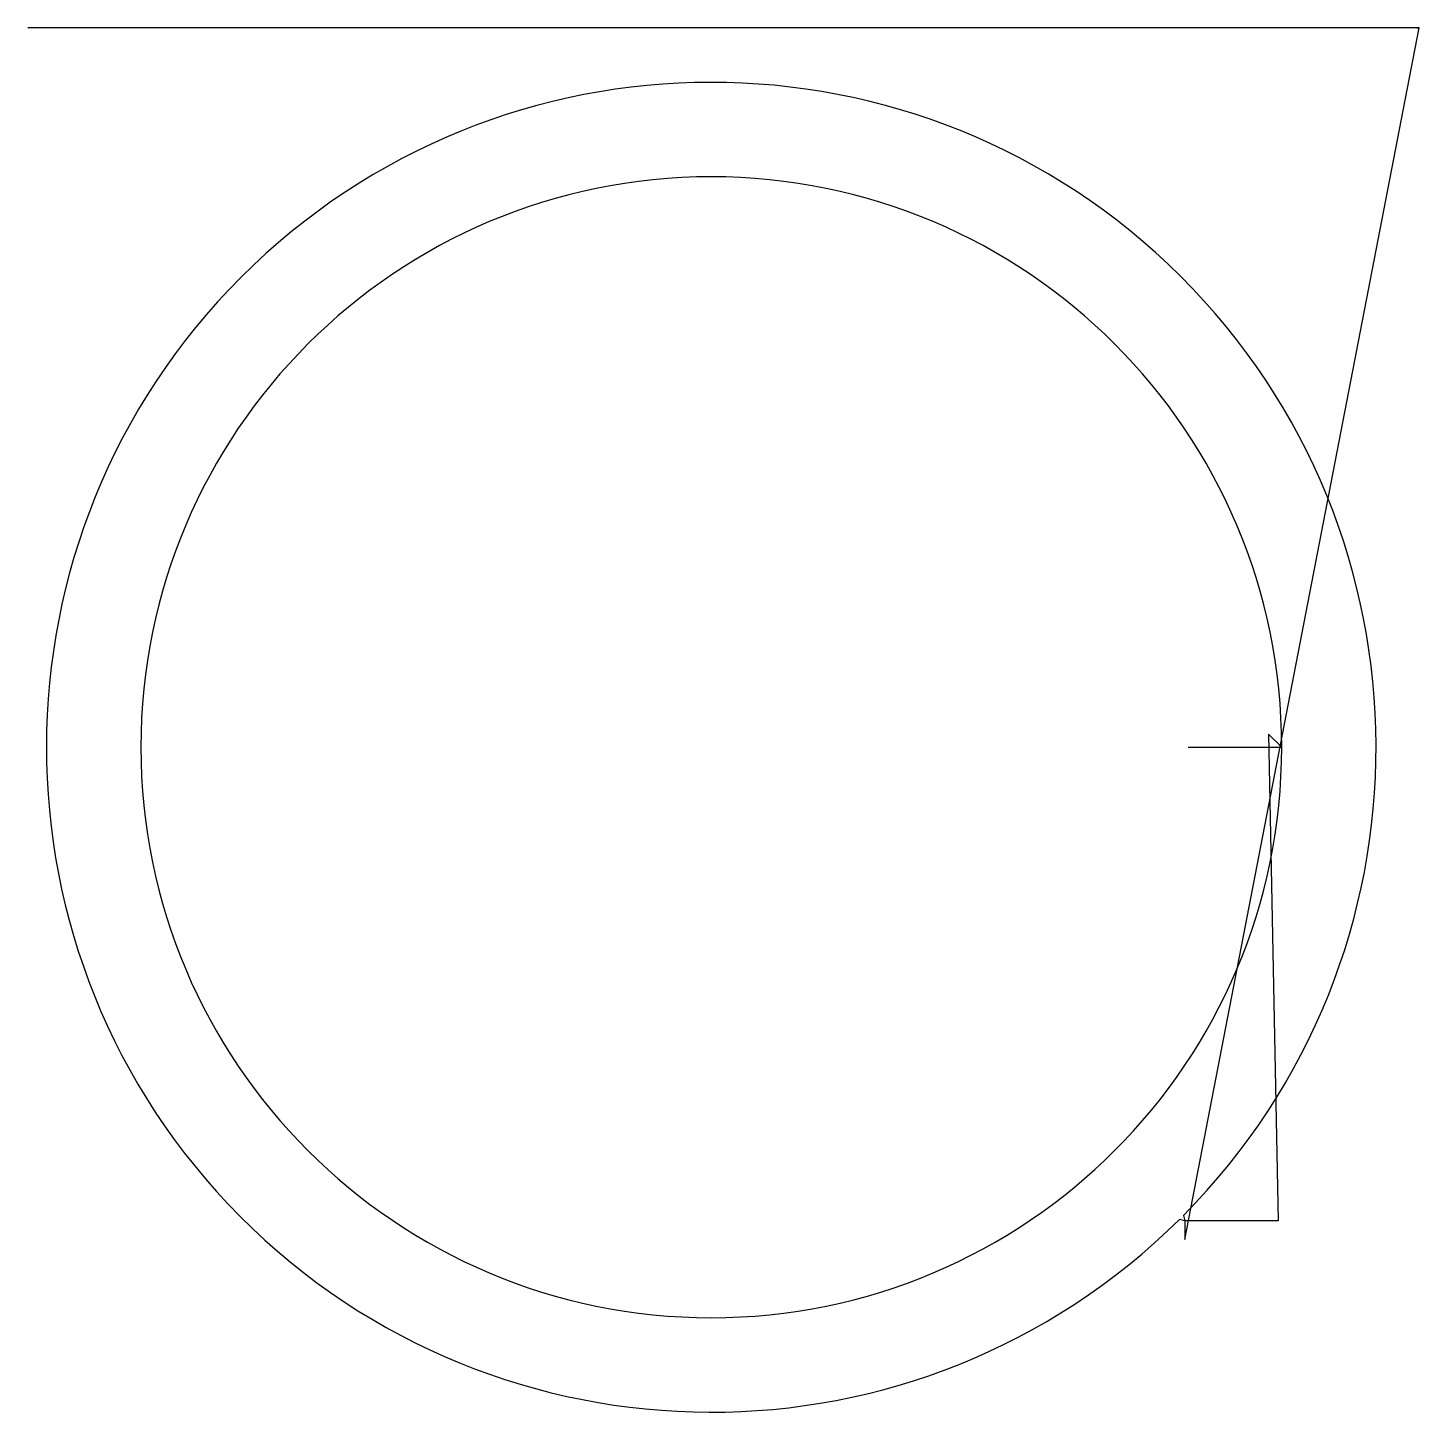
# Model space of a CAD drawing. Header units: metres. Extents: x 52 to 796, y 141 to 882.
import ezdxf

# ---------------------------------------------------------------- set-up
doc = ezdxf.new("R2010")
doc.units = ezdxf.units.M

msp = doc.modelspace()

# ---------------------------------------------------------------- linework, layer by layer
at = {"layer": 'TOOL_0'}
for p, q in [((53.335, 881.545), (52.335, 881.545)), ((795.294, 881.545), (53.335, 881.545)), ((670.982, 233.678), (796.294, 881.545)), ((796.294, 881.545), (795.294, 881.545)), ((795.294, 881.545), (796.294, 881.545)), ((796.294, 881.545), (795.294, 881.545)), ((722.77, 496.892), (715.699, 503.963)), ((715.699, 503.963), (720.982, 243.678)), ((672.77, 496.892), (722.77, 496.892)), ((670.203, 246.576), (670.982, 243.678)), ((670.982, 243.678), (668.083, 244.456)), ((720.982, 243.678), (670.982, 243.678)), ((670.982, 243.678), (670.982, 233.678))]:
    msp.add_line(p, q, dxfattribs=at)
for centre, radius, start, end in [((417.771, 496.892), 355.5, 315.241149, 134.999658), ((417.77, 496.892), 305, 0, 180), ((417.771, 496.892), 355.5, 134.999658, 314.757939), ((417.77, 496.892), 305, 180, 0)]:
    msp.add_arc(centre, radius, start, end, dxfattribs=at)

doc.saveas('drawing.dxf')
